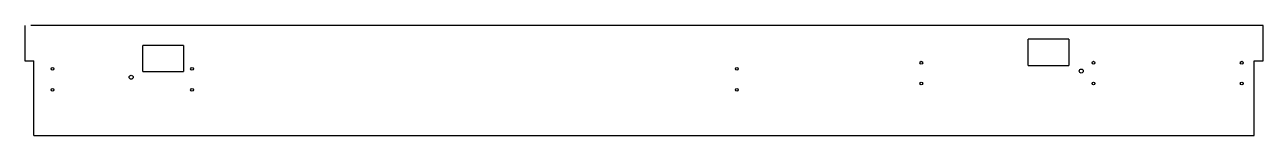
# Model space of a CAD drawing. Header units: millimetres. Extents: x 0 to 2014, y -7 to 172.
import ezdxf

# ---------------------------------------------------------------- set-up
doc = ezdxf.new("R2010")
doc.units = ezdxf.units.MM

msp = doc.modelspace()

# ---------------------------------------------------------------- linework, layer by layer
at = {"color": 7, "linetype": 'Continuous', "lineweight": 25}
for p, q in [((0, 171.5), (0, 114.1)), ((2014, 171.5), (10, 171.5)), ((2014, 114.1), (2014, 171.5)), ((1698, 149.1), (1632, 149.1)), ((1632, 106.5), (1632, 149.1)), ((1698, 149.1), (1698, 106.5)), ((258, 139.1), (192, 139.1)), ((192, 96.5), (192, 139.1)), ((258, 139.1), (258, 96.5)), ((0, 114.1), (15, 114.1)), ((15, -7.4), (15, 114.1)), ((1632, 106.5), (1698, 106.5)), ((1999, -7.4), (1999, 114.1)), ((1999, 114.1), (2014, 114.1)), ((192, 96.5), (258, 96.5)), ((15, -7.4), (1999, -7.4))]:
    msp.add_line(p, q, dxfattribs=at)
for centre, radius in [((45, 101), 2.25), ((272, 101), 2.25), ((1158, 101), 2.25), ((1458, 111), 2.25), ((1738, 111), 2.25), ((1979, 111), 2.25), ((173, 87.4), 3.3), ((1718, 97.4), 3.3), ((45, 67), 2.25), ((272, 67), 2.25), ((1158, 67), 2.25), ((1458, 77), 2.25), ((1738, 77), 2.25), ((1979, 77), 2.25)]:
    msp.add_circle(centre, radius, dxfattribs=at)

doc.saveas('drawing.dxf')
